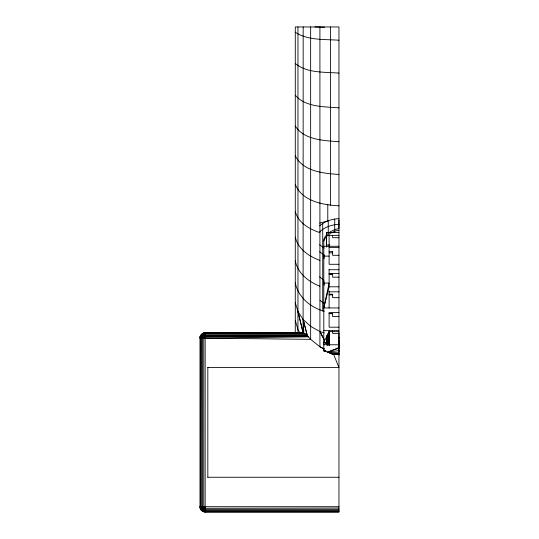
<?xml version="1.0" encoding="UTF-8"?>
<svg xmlns="http://www.w3.org/2000/svg" width="539" height="539" viewBox="0 0 539 539"><rect width="100%" height="100%" fill="white"/><g stroke="black" fill="none" stroke-linecap="round" stroke-linejoin="round"><path stroke-width="0.81" d="M338.957 331.653L329.113 331.653L323.798 342.305L323.798 344.751L338.957 344.778M338.775 349.238L338.957 340.56L338.957 350.054M326.486 246.97L326.432 232.511L338.957 232.511M329.47 345.135L329.491 335.541L327.766 334.039L326.439 344.61L326.432 343.518L326.755 336.323L328.379 334.584L329.807 334.591M327.779 344.872L327.766 334.039M303.181 26.95L303.093 332.745L306.037 334.295L310.646 339.348L319.917 346.786L324.128 349.285M338.957 340.763L338.957 332.731M338.957 351.974L339.024 350.458L338.957 351.563M295.284 302.675L297.959 311.502L303.093 332.745L205.15 332.731L202.475 333.446L200.757 335.581L200.515 506.7L200.757 509.2L202.475 511.336L205.15 512.05L338.957 512.05L338.957 26.95L295.284 26.95L295.284 332.725M201.364 510.48L203.567 508.284L203.762 506.7L203.762 338.081L203.567 336.498L201.364 334.301L199.976 336.693L199.976 508.082L201.364 510.48L205.15 511.868L202.058 509.786L199.976 506.7L338.957 506.7M310.646 26.95L310.646 339.348L199.976 338.081L200.515 335.406L202.475 338.081L202.475 506.7L203.142 510.662L202.475 511.336M327.894 345.519L329.625 335.622M338.957 307.958L323.798 307.937L329.113 283.049L323.798 283.049M323.798 307.937L329.113 286.802L329.113 269.352M205.15 332.913L203.142 334.119L202.475 338.081L203.567 336.498L205.15 335.406L307.149 335.271L303.181 319.56L297.959 311.502L303.093 332.745L205.15 332.913L201.364 334.301M329.585 337.919L329.491 335.541L327.24 344.765L326.432 343.518L327.099 345.041M306.037 334.295L205.15 334.301L203.776 334.82L201.882 336.713L201.364 338.081L201.364 506.7C197.941 508.115 203.735 513.91 205.15 510.48L338.957 510.48M199.976 506.7L200.515 509.375L202.475 506.7L203.567 508.284L205.15 509.375L338.957 509.375M338.957 337.919L338.957 337.185M324.262 332.873L319.917 331.539L310.646 326.371L303.181 319.56L307.291 335.399L205.15 335.406L203.776 334.82L204.362 333.513L205.15 333.446L304.852 333.439M201.364 338.081L200.171 336.76L201.599 334.53L203.762 332.913L303.821 332.907L303.181 319.56M199.976 338.081L202.058 334.988L203.142 334.119L203.776 334.82M338.957 338.047L338.762 338.364L339.024 337.778M203.142 510.662L205.15 509.375L201.182 508.701M203.762 338.081L205.15 336.693L307.291 335.399M319.681 231.891C324.761 226.926 331.977 224.669 338.957 224.291M319.681 225.875C324.849 221.091 332.037 218.996 338.957 218.639M200.582 337.299L201.882 336.713M338.957 347.527L327.49 352.162L325.489 351.024L323.798 350.808L325.987 350.808M338.782 348.302L338.566 348.234M338.957 348.221L327.49 352.162L332.819 354.366L338.957 354.305L332.543 354.285L329.74 352.621M319.721 223.106L327.786 220.929L327.786 204.348M201.182 336.08L205.15 335.406M338.957 350.606L327.49 352.162L338.957 352.87M203.567 508.284L338.957 508.082M332.819 354.366L333.594 354.285L338.957 367.524L207.825 367.524M205.15 334.301L204.362 333.513L202.644 333.688L202.058 334.988L200.757 335.581L200.171 336.76M205.15 338.081L307.836 336.72M203.567 336.498L307.836 335.965M329.113 274.513L332.644 274.506M326.445 235.354L338.957 235.354M338.957 237.712L332.644 237.712L332.644 235.354M326.486 244.982L329.814 244.982M323.798 246.276L338.957 246.276M329.113 247.388L338.957 247.388M329.113 251.619L332.644 251.619M329.113 252.831L332.644 252.831M338.957 255.304L332.644 255.304L332.644 251.369M323.798 256.119L329.113 256.119M338.957 264.292L329.113 264.292L329.113 235.354M329.113 269.722L338.957 269.722M329.113 273.522L338.957 273.522M329.113 273.751L332.644 273.751L332.644 277.161L338.957 277.161M329.113 286.802L338.957 286.802M329.113 291.821L338.957 291.821M329.113 294.206L332.644 294.206L332.644 297.683L338.957 297.683M329.113 294.853L332.644 294.853M338.957 312.532L329.113 312.532L329.113 327.193L338.957 327.193M329.113 313.402L332.644 313.402L332.644 316.595L338.957 316.595M329.113 313.678L332.644 313.678M323.798 330.643L338.957 330.643M338.957 333.425L332.644 333.425L332.644 331.081M205.15 336.693L308.557 336.72M329.989 353.429L338.957 353.429M207.825 477.258L338.957 477.258M338.957 511.336L205.15 511.336L202.644 511.093L202.058 509.786L200.757 509.2L200.171 508.021M203.762 511.868L338.957 511.868M325.489 351.024L323.798 351.024L323.798 239.329A19.673 15.685 0.5 0 1 327.079 234.35L329.989 231.959L333.917 229.951A19.673 15.685 0.5 0 1 338.957 228.63L338.957 219.959M338.957 40.23C324.458 39.131 307.803 40.661 295.284 32.212M314.877 26.95L324.559 27.219M338.957 73.102C324.424 71.916 307.095 73.324 295.284 63.501M338.957 107.881C324.438 106.634 305.445 107.362 295.284 95.194M338.957 141.737C324.121 140.558 304.05 140.113 295.284 126.038M338.957 174.447C323.454 173.45 303.026 171.422 295.284 155.845M295.284 184.419C301.948 201.202 322.881 204.982 338.957 205.817M329.113 331.101L329.127 344.765L323.798 342.305L329.113 342.831M324.262 311.259C310.632 307.634 298.074 297.124 295.284 282.834M323.798 342.305L329.113 344.246M201.364 506.7L202.731 509.119L205.15 510.48M319.917 232.653C309.507 229.156 298.35 222.924 295.284 211.578M324.458 348.787L319.917 346.786L319.917 26.95M319.917 260.404C309.042 256.47 298.067 249.058 295.284 237.14M200.582 507.482L201.882 508.068M324.202 248.028L319.681 244.8M319.917 286.243C308.611 281.857 297.858 273.367 295.284 260.943M324.202 255.129L319.681 251.747M323.952 280.368L319.681 276.83M323.952 303.7L320.058 300.277M338.957 355.093L338.957 352.816M204.362 333.513L203.762 332.913M203.142 334.119L202.475 333.446M203.762 506.7L205.15 508.082M331.472 353.045L332.543 354.285M299.873 332.725L297.959 329.619L295.284 320.328M324.134 339.287L319.917 331.539L324.289 340.244M203.776 509.961L204.362 511.268M326.486 245.319L326.816 246.909M327.759 335.096L329.127 345.041M323.798 281.176L324.235 285.306M323.798 254.408L324.208 258.592M328.379 334.584L329.262 345.101M329.127 344.765L329.113 331.128M329.491 335.541L329.592 340.352M334.712 218.996L334.712 232.235M330.454 26.95L330.454 205.271M329.113 291.04L329.113 307.958M328.258 220.687L328.258 232.969M326.432 232.511L326.432 246.613M326.432 335.736L326.439 344.61M322.713 223.375L322.713 311.077M297.959 26.95L297.959 332.725M207.825 367.403L207.825 477.379M205.15 332.731L205.15 512.05M323.798 240.994A19.707 15.692 0.3 0 1 327.072 236.008L329.989 233.596L333.911 231.588A19.707 15.692 0.3 0 1 338.957 230.254"/></g></svg>
